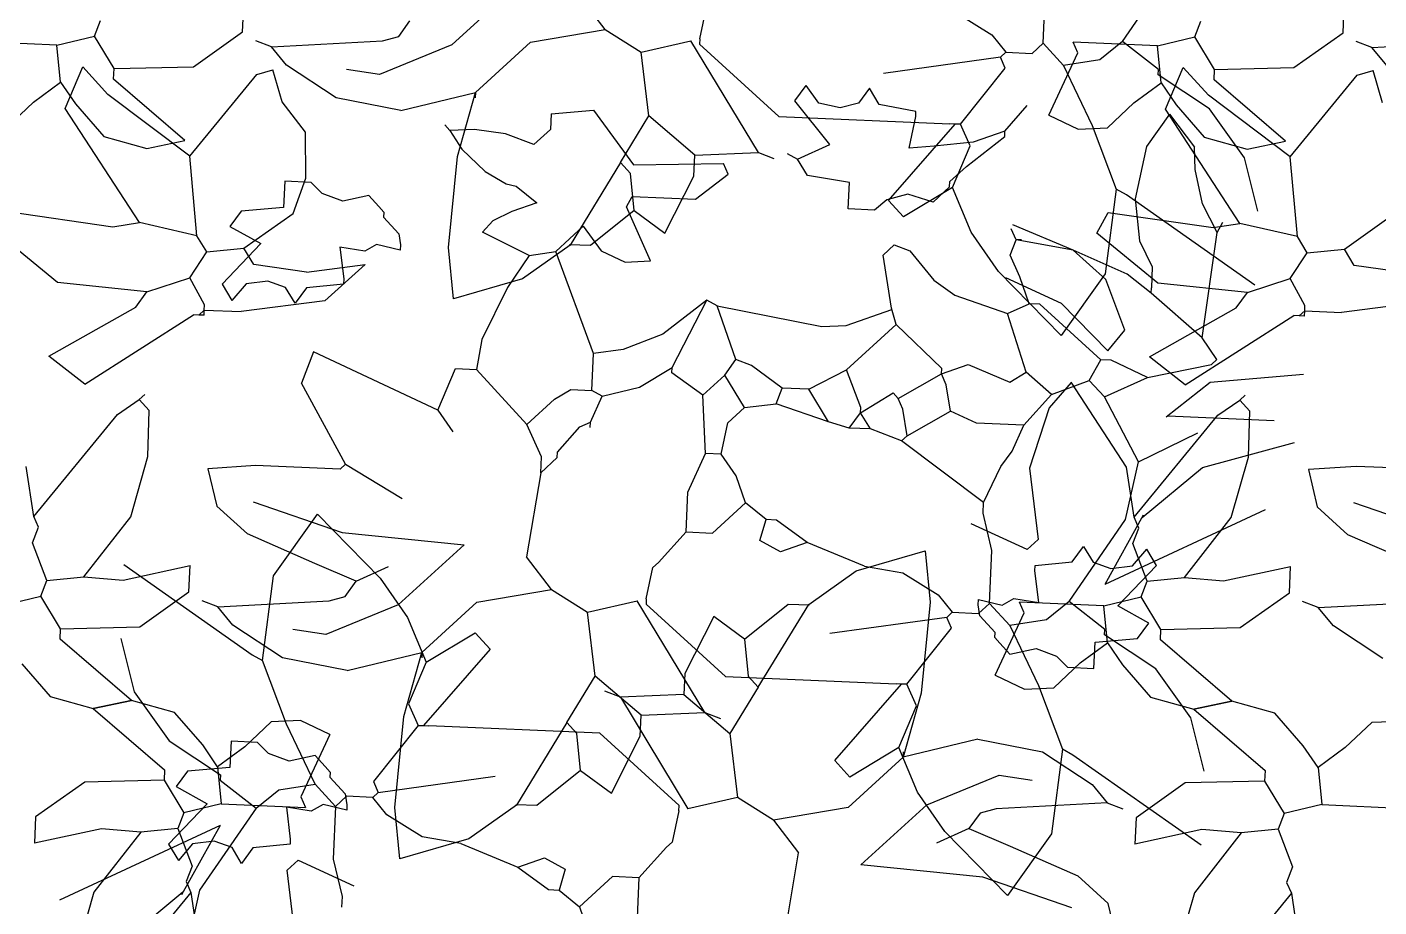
# Model space of a CAD drawing. Header units: inches. Extents: x 2960 to 8891, y 1487 to 4457.
# Drawn here: x 3115.9 to 3197.5, y 3558.9 to 3612 of the extents above; entities that cross this region are included whole.
import ezdxf

# ---------------------------------------------------------------- set-up
doc = ezdxf.new("R2010")
doc.units = ezdxf.units.IN
doc.header["$MEASUREMENT"] = 0
doc.layers.add('G-HEDGE', color=96, linetype='Continuous', lineweight=25)

msp = doc.modelspace()

# ---------------------------------------------------------------- linework, layer by layer
at = {"layer": 'G-HEDGE'}
for p, q in [((3182.014, 3611.142), (3185.423, 3616.101)), ((3145.49, 3614.57), (3141.5, 3610.935)), ((3150.763, 3611.866), (3149.253, 3613.847)), ((3177.221, 3611.032), (3177.36, 3614.218)), ((3128.869, 3611.719), (3128.938, 3613.311)), ((3156.484, 3611.298), (3156.886, 3613.196)), ((3171.974, 3612.87), (3174.115, 3611.548)), ((3195.325, 3611.672), (3195.394, 3613.265)), ((3119.919, 3611.47), (3120.28, 3612.412)), ((3138.296, 3611.452), (3138.974, 3612.38)), ((3146.261, 3611.105), (3150.763, 3611.866)), ((3150.763, 3611.866), (3152.938, 3610.495)), ((3186.375, 3611.424), (3186.736, 3612.366)), ((3117.661, 3610.93), (3112.564, 3611.152)), ((3117.661, 3610.93), (3119.919, 3611.47)), ((3121.111, 3609.503), (3119.919, 3611.47)), ((3125.904, 3609.613), (3128.869, 3611.719)), ((3130.608, 3610.83), (3129.666, 3611.19)), ((3130.608, 3610.83), (3137.326, 3611.176)), ((3137.326, 3611.176), (3138.296, 3611.452)), ((3142.936, 3608.058), (3146.261, 3611.105)), ((3152.938, 3610.495), (3155.937, 3611.174)), ((3160.016, 3604.44), (3155.937, 3611.174)), ((3156.484, 3611.298), (3156.47, 3610.979)), ((3174.115, 3611.548), (3174.963, 3610.492)), ((3179.311, 3610.455), (3179.02, 3611.106)), ((3184.118, 3610.883), (3179.02, 3611.106)), ((3182.014, 3611.142), (3180.646, 3610.035)), ((3184.175, 3609.452), (3182.014, 3611.142)), ((3184.118, 3610.883), (3186.375, 3611.424)), ((3187.567, 3609.456), (3186.375, 3611.424)), ((3192.36, 3609.566), (3195.325, 3611.672)), ((3197.064, 3610.783), (3196.122, 3611.143)), ((3197.064, 3610.783), (3203.782, 3611.129)), ((3117.882, 3608.686), (3117.661, 3610.93)), ((3131.526, 3609.72), (3130.608, 3610.83)), ((3141.5, 3610.935), (3137.136, 3609.152)), ((3153.408, 3606.644), (3152.938, 3610.495)), ((3156.47, 3610.979), (3161.26, 3606.62)), ((3174.631, 3610.187), (3174.963, 3610.492)), ((3174.963, 3610.492), (3176.556, 3610.423)), ((3176.556, 3610.423), (3177.221, 3611.032)), ((3178.44, 3609.702), (3177.221, 3611.032)), ((3177.551, 3606.701), (3179.311, 3610.455)), ((3184.339, 3608.64), (3184.118, 3610.883)), ((3197.982, 3609.673), (3197.064, 3610.783)), ((3118.149, 3607.106), (3119.216, 3609.613)), ((3120.738, 3607.95), (3119.216, 3609.613)), ((3121.083, 3608.866), (3121.111, 3609.503)), ((3121.111, 3609.503), (3125.904, 3609.613)), ((3129.73, 3609.155), (3130.699, 3609.431)), ((3131.252, 3607.492), (3130.699, 3609.431)), ((3134.518, 3607.747), (3131.526, 3609.72)), ((3137.136, 3609.152), (3135.136, 3609.443)), ((3174.631, 3610.187), (3167.565, 3609.218)), ((3172.219, 3606.143), (3174.921, 3609.536)), ((3174.921, 3609.536), (3174.631, 3610.187)), ((3180.646, 3610.035), (3178.44, 3609.702)), ((3178.44, 3609.702), (3180.179, 3606.063)), ((3184.161, 3609.134), (3184.175, 3609.452)), ((3184.605, 3607.059), (3185.672, 3609.566)), ((3187.195, 3607.904), (3185.672, 3609.566)), ((3187.539, 3608.819), (3187.567, 3609.456)), ((3187.567, 3609.456), (3192.36, 3609.566)), ((3116.235, 3607.482), (3117.882, 3608.686)), ((3117.882, 3608.686), (3118.783, 3607.371)), ((3125.39, 3605.167), (3121.083, 3608.866)), ((3125.684, 3604.223), (3129.73, 3609.155)), ((3182.691, 3607.435), (3184.339, 3608.64)), ((3187.264, 3607.083), (3184.161, 3609.134)), ((3184.339, 3608.64), (3185.239, 3607.324)), ((3191.846, 3605.12), (3187.539, 3608.819)), ((3192.14, 3604.176), (3196.186, 3609.108)), ((3196.186, 3609.108), (3197.155, 3609.385)), ((3197.709, 3607.445), (3197.155, 3609.385)), ((3125.684, 3604.223), (3120.738, 3607.95)), ((3138.42, 3606.977), (3142.936, 3608.058)), ((3141.84, 3604.202), (3142.936, 3608.058)), ((3142.936, 3608.058), (3142.922, 3607.739)), ((3162.22, 3607.561), (3162.898, 3608.489)), ((3163.659, 3607.413), (3162.898, 3608.489)), ((3166.721, 3608.322), (3166.059, 3607.422)), ((3167.317, 3607.339), (3166.721, 3608.322)), ((3192.14, 3604.176), (3187.195, 3607.904)), ((3114.643, 3605.977), (3116.235, 3607.482)), ((3122.636, 3600.207), (3118.149, 3607.106)), ((3118.783, 3607.371), (3120.481, 3605.415)), ((3132.665, 3605.661), (3131.252, 3607.492)), ((3138.42, 3606.977), (3134.518, 3607.747)), ((3147.501, 3606.784), (3150.064, 3606.991)), ((3150.064, 3606.991), (3152.475, 3603.694)), ((3164.338, 3604.914), (3162.22, 3607.561)), ((3164.956, 3607.128), (3163.659, 3607.413)), ((3166.059, 3607.422), (3164.956, 3607.128)), ((3169.533, 3606.923), (3167.317, 3607.339)), ((3174.908, 3605.731), (3176.252, 3607.268)), ((3181.099, 3605.93), (3182.691, 3607.435)), ((3189.092, 3600.16), (3184.605, 3607.059)), ((3185.239, 3607.324), (3186.938, 3605.368)), ((3189.369, 3604.118), (3187.264, 3607.083)), ((3147.501, 3606.784), (3147.46, 3605.828)), ((3151.69, 3603.846), (3153.408, 3606.644)), ((3156.179, 3604.288), (3153.408, 3606.644)), ((3161.26, 3606.62), (3171.583, 3606.17)), ((3167.869, 3601.544), (3171.901, 3606.156)), ((3169.118, 3604.706), (3169.519, 3606.604)), ((3169.519, 3606.604), (3169.533, 3606.923)), ((3171.901, 3606.156), (3171.583, 3606.17)), ((3172.219, 3606.143), (3171.901, 3606.156)), ((3177.551, 3606.701), (3179.336, 3605.853)), ((3184.848, 3606.751), (3183.449, 3604.805)), ((3184.848, 3606.751), (3186.358, 3604.77)), ((3120.481, 3605.415), (3123.088, 3604.687)), ((3132.691, 3602.896), (3132.665, 3605.661)), ((3141.393, 3605.773), (3141.088, 3606.106)), ((3142.874, 3605.83), (3141.392, 3605.773)), ((3141.392, 3605.773), (3142.119, 3604.635)), ((3144.739, 3605.565), (3142.874, 3605.83)), ((3146.462, 3604.914), (3144.739, 3605.565)), ((3147.46, 3605.828), (3146.462, 3604.914)), ((3172.801, 3604.841), (3172.219, 3606.143)), ((3172.581, 3603.597), (3174.894, 3605.412)), ((3174.908, 3605.731), (3172.991, 3605.064)), ((3174.894, 3605.412), (3174.908, 3605.731)), ((3179.336, 3605.853), (3181.099, 3605.93)), ((3180.179, 3606.063), (3181.625, 3602.221)), ((3186.938, 3605.368), (3189.544, 3604.641)), ((3123.088, 3604.687), (3125.39, 3605.167)), ((3142.119, 3604.635), (3143.526, 3603.283)), ((3162.385, 3604.042), (3164.338, 3604.914)), ((3170.635, 3604.823), (3169.118, 3604.706)), ((3172.991, 3605.064), (3170.635, 3604.823)), ((3171.734, 3602.333), (3172.801, 3604.841)), ((3183.449, 3604.805), (3182.766, 3601.635)), ((3186.388, 3603.42), (3186.358, 3604.77)), ((3189.544, 3604.641), (3191.846, 3605.12)), ((3126.112, 3599.416), (3125.684, 3604.223)), ((3141.306, 3598.697), (3141.84, 3604.202)), ((3151.69, 3603.846), (3148.642, 3598.838)), ((3152.3, 3603.18), (3151.69, 3603.846)), ((3152.475, 3603.694), (3157.904, 3603.776)), ((3156.123, 3603.014), (3156.179, 3604.288)), ((3156.179, 3604.288), (3160.016, 3604.44)), ((3158.196, 3603.125), (3157.904, 3603.776)), ((3160.016, 3604.44), (3160.958, 3604.08)), ((3161.762, 3604.389), (3162.385, 3604.042)), ((3162.981, 3603.058), (3162.385, 3604.042)), ((3190.186, 3600.89), (3189.369, 3604.118)), ((3192.568, 3599.37), (3192.14, 3604.176)), ((3131.917, 3600.76), (3132.691, 3602.896)), ((3143.526, 3603.283), (3144.784, 3602.553)), ((3152.521, 3600.937), (3152.3, 3603.18)), ((3154.377, 3599.578), (3156.123, 3603.014)), ((3156.215, 3601.615), (3158.196, 3603.125)), ((3165.515, 3602.629), (3162.981, 3603.058)), ((3171.583, 3602.683), (3172.581, 3603.597)), ((3186.843, 3601.343), (3186.388, 3603.42)), ((3131.414, 3602.704), (3131.344, 3601.111)), ((3133.007, 3602.635), (3131.414, 3602.704)), ((3133.679, 3601.962), (3133.007, 3602.635)), ((3144.784, 3602.553), (3145.395, 3602.406)), ((3145.395, 3602.406), (3146.629, 3601.395)), ((3165.446, 3601.036), (3165.515, 3602.629)), ((3171.734, 3602.333), (3168.784, 3600.547)), ((3171.236, 3602.061), (3171.569, 3602.365)), ((3171.569, 3602.365), (3171.583, 3602.683)), ((3172.863, 3599.625), (3171.734, 3602.333)), ((3181.625, 3602.221), (3180.962, 3597.122)), ((3182.248, 3601.875), (3181.625, 3602.221)), ((3134.914, 3601.508), (3133.679, 3601.962)), ((3136.484, 3601.844), (3134.914, 3601.508)), ((3137.093, 3601.179), (3136.484, 3601.844)), ((3146.629, 3601.395), (3145.121, 3600.88)), ((3152.044, 3601.159), (3152.391, 3601.782)), ((3152.391, 3601.782), (3156.215, 3601.615)), ((3167.767, 3601.578), (3167.039, 3600.966)), ((3169.037, 3601.923), (3167.767, 3601.578)), ((3168.784, 3600.547), (3167.869, 3601.544)), ((3170.572, 3601.451), (3169.037, 3601.923)), ((3171.236, 3602.061), (3170.572, 3601.451)), ((3189.99, 3596.431), (3182.248, 3601.875)), ((3182.766, 3601.635), (3183.037, 3599.11)), ((3187.729, 3599.603), (3186.843, 3601.343)), ((3114.684, 3600.872), (3121.029, 3599.958)), ((3128.782, 3600.904), (3128.103, 3599.976)), ((3131.344, 3601.111), (3128.782, 3600.904)), ((3128.952, 3598.655), (3131.917, 3600.76)), ((3137.093, 3601.179), (3137.399, 3600.847)), ((3137.399, 3600.847), (3137.385, 3600.529)), ((3137.385, 3600.529), (3138.299, 3599.531)), ((3145.121, 3600.88), (3143.983, 3600.315)), ((3152.521, 3600.937), (3149.874, 3598.817)), ((3153.499, 3597.903), (3152.044, 3601.159)), ((3152.521, 3600.937), (3154.377, 3599.578)), ((3167.039, 3600.966), (3165.446, 3601.036)), ((3180.448, 3599.579), (3181.14, 3600.825)), ((3181.14, 3600.825), (3187.485, 3599.911)), ((3195.408, 3598.608), (3198.373, 3600.713)), ((3117.69, 3596.592), (3113.992, 3599.626)), ((3121.029, 3599.958), (3122.636, 3600.207)), ((3126.112, 3599.416), (3122.636, 3600.207)), ((3128.103, 3599.976), (3129.973, 3598.936)), ((3143.983, 3600.315), (3143.359, 3599.622)), ((3146.171, 3598.223), (3143.359, 3599.622)), ((3147.778, 3598.472), (3149.441, 3599.996)), ((3149.441, 3599.996), (3150.529, 3598.494)), ((3174.518, 3597.249), (3172.863, 3599.625)), ((3175.58, 3599.175), (3175.289, 3599.826)), ((3179.032, 3598.542), (3175.393, 3600.065)), ((3187.485, 3599.911), (3189.092, 3600.16)), ((3187.729, 3599.603), (3188.075, 3600.226)), ((3192.568, 3599.37), (3189.092, 3600.16)), ((3126.708, 3598.433), (3126.112, 3599.416)), ((3129.973, 3598.936), (3127.632, 3596.484)), ((3136.964, 3598.892), (3136.254, 3598.479)), ((3138.392, 3598.55), (3136.964, 3598.892)), ((3138.299, 3599.531), (3138.406, 3598.869)), ((3138.406, 3598.869), (3138.392, 3598.55)), ((3148.642, 3598.838), (3145.768, 3596.814)), ((3149.874, 3598.817), (3148.6, 3598.873)), ((3167.559, 3598.248), (3168.224, 3598.858)), ((3168.224, 3598.858), (3169.166, 3598.497)), ((3175.22, 3598.233), (3175.58, 3599.175)), ((3175.898, 3599.161), (3175.58, 3599.175)), ((3179.032, 3598.542), (3175.58, 3599.175)), ((3184.146, 3596.545), (3180.448, 3599.579)), ((3183.037, 3599.11), (3183.808, 3597.539)), ((3186.814, 3593.259), (3187.729, 3599.603)), ((3193.164, 3598.386), (3192.568, 3599.37)), ((3125.683, 3596.882), (3126.708, 3598.433)), ((3126.708, 3598.433), (3128.952, 3598.655)), ((3129.548, 3597.671), (3128.952, 3598.655)), ((3134.752, 3598.728), (3134.987, 3596.803)), ((3136.254, 3598.479), (3134.752, 3598.728)), ((3141.612, 3595.613), (3141.306, 3598.697)), ((3146.171, 3598.223), (3144.862, 3596.284)), ((3146.171, 3598.223), (3147.778, 3598.472)), ((3150.063, 3592.307), (3147.778, 3598.472)), ((3150.529, 3598.494), (3151.965, 3597.817)), ((3168.057, 3595.034), (3167.559, 3598.248)), ((3169.166, 3598.497), (3170.61, 3596.738)), ((3175.801, 3596.931), (3175.22, 3598.233)), ((3181.007, 3596.767), (3179.032, 3598.542)), ((3182.295, 3597.086), (3179.032, 3598.542)), ((3192.139, 3596.835), (3193.164, 3598.386)), ((3193.164, 3598.386), (3195.408, 3598.608)), ((3196.004, 3597.624), (3195.408, 3598.608)), ((3132.72, 3597.213), (3129.548, 3597.671)), ((3132.72, 3597.213), (3136.274, 3597.672)), ((3136.274, 3597.672), (3133.833, 3595.475)), ((3151.965, 3597.817), (3153.499, 3597.903)), ((3178.308, 3593.399), (3174.518, 3597.249)), ((3183.808, 3597.539), (3183.753, 3596.265)), ((3199.176, 3597.166), (3196.004, 3597.624)), ((3123.092, 3596.037), (3117.69, 3596.592)), ((3123.092, 3596.037), (3125.683, 3596.882)), ((3126.569, 3595.247), (3125.683, 3596.882)), ((3127.632, 3596.484), (3128.227, 3595.501)), ((3129.079, 3596.507), (3128.227, 3595.501)), ((3130.395, 3596.678), (3129.079, 3596.507)), ((3131.469, 3596.288), (3130.395, 3596.678)), ((3134.973, 3596.483), (3132.729, 3596.262)), ((3134.987, 3596.803), (3134.973, 3596.483)), ((3145.768, 3596.814), (3141.612, 3595.613)), ((3170.61, 3596.738), (3171.879, 3595.826)), ((3174.935, 3596.893), (3178.306, 3595.349)), ((3176.369, 3595.31), (3175.801, 3596.931)), ((3180.962, 3597.122), (3178.308, 3593.399)), ((3182.139, 3593.705), (3181.007, 3596.767)), ((3183.739, 3595.946), (3182.295, 3597.086)), ((3189.548, 3595.991), (3184.146, 3596.545)), ((3189.548, 3595.991), (3192.139, 3596.835)), ((3193.025, 3595.2), (3192.139, 3596.835)), ((3122.414, 3595.109), (3123.092, 3596.037)), ((3132.05, 3595.334), (3131.469, 3596.288)), ((3132.729, 3596.262), (3132.05, 3595.334)), ((3144.862, 3596.284), (3143.319, 3593.157)), ((3171.879, 3595.826), (3175.067, 3594.729)), ((3183.739, 3595.946), (3183.753, 3596.265)), ((3186.814, 3593.259), (3183.739, 3595.946)), ((3188.87, 3595.062), (3189.548, 3595.991)), ((3117.176, 3592.145), (3122.414, 3595.109)), ((3126.223, 3594.623), (3126.555, 3594.929)), ((3126.541, 3594.609), (3126.555, 3594.929)), ((3126.555, 3594.929), (3126.569, 3595.247)), ((3126.555, 3594.929), (3128.785, 3594.831)), ((3133.833, 3595.475), (3128.785, 3594.831)), ((3156.907, 3595.521), (3154.239, 3593.48)), ((3154.814, 3591.461), (3156.907, 3595.521)), ((3157.529, 3595.174), (3156.907, 3595.521)), ((3157.529, 3595.174), (3163.86, 3593.94)), ((3158.665, 3591.932), (3157.529, 3595.174)), ((3165.31, 3593.999), (3168.079, 3594.963)), ((3168.335, 3594.065), (3168.057, 3595.034)), ((3175.067, 3594.729), (3176.369, 3595.31)), ((3176.188, 3591.168), (3175.067, 3594.729)), ((3177.006, 3595.282), (3176.369, 3595.31)), ((3180.691, 3591.93), (3177.006, 3595.282)), ((3178.306, 3595.349), (3181.127, 3592.473)), ((3183.633, 3592.098), (3188.87, 3595.062)), ((3192.679, 3594.577), (3193.011, 3594.882)), ((3192.997, 3594.563), (3193.011, 3594.882)), ((3193.011, 3594.882), (3193.025, 3595.2)), ((3193.011, 3594.882), (3195.241, 3594.785)), ((3200.289, 3595.428), (3195.241, 3594.785)), ((3119.338, 3590.455), (3125.904, 3594.637)), ((3126.223, 3594.623), (3125.904, 3594.637)), ((3126.541, 3594.609), (3126.223, 3594.623)), ((3163.86, 3593.94), (3165.31, 3593.999)), ((3165.342, 3591.322), (3168.335, 3594.065)), ((3171.091, 3591.39), (3168.335, 3594.065)), ((3185.794, 3590.408), (3192.36, 3594.59)), ((3192.679, 3594.577), (3192.36, 3594.59)), ((3192.997, 3594.563), (3192.679, 3594.577)), ((3143.319, 3593.157), (3142.997, 3591.339)), ((3154.239, 3593.48), (3151.852, 3592.539)), ((3181.127, 3592.473), (3182.139, 3593.705)), ((3187.714, 3591.942), (3186.814, 3593.259)), ((3133.149, 3592.406), (3132.428, 3590.522)), ((3140.656, 3588.887), (3133.149, 3592.406)), ((3149.966, 3590.077), (3150.063, 3592.307)), ((3151.852, 3592.539), (3150.063, 3592.307)), ((3119.338, 3590.455), (3117.176, 3592.145)), ((3152.847, 3590.271), (3154.814, 3591.461)), ((3154.8, 3591.143), (3154.814, 3591.461)), ((3157.986, 3591.004), (3158.665, 3591.932)), ((3159.607, 3591.572), (3158.665, 3591.932)), ((3161.463, 3590.214), (3159.607, 3591.572)), ((3171.077, 3591.072), (3172.697, 3591.639)), ((3172.697, 3591.639), (3175.205, 3590.572)), ((3179.998, 3590.683), (3180.691, 3591.93)), ((3181.327, 3591.902), (3180.691, 3591.93)), ((3183.517, 3590.849), (3181.327, 3591.902)), ((3183.517, 3590.849), (3187.382, 3591.638)), ((3185.794, 3590.408), (3183.633, 3592.098)), ((3187.382, 3591.638), (3187.714, 3591.942)), ((3140.656, 3588.887), (3141.723, 3591.394)), ((3141.723, 3591.394), (3142.997, 3591.339)), ((3146.045, 3588.013), (3142.997, 3591.339)), ((3156.657, 3589.786), (3154.8, 3591.143)), ((3156.657, 3589.786), (3157.986, 3591.004)), ((3159.177, 3589.037), (3157.986, 3591.004)), ((3163.056, 3590.144), (3165.342, 3591.322)), ((3166.201, 3589.05), (3165.342, 3591.322)), ((3168.458, 3589.59), (3171.077, 3591.072)), ((3171.077, 3591.072), (3171.091, 3591.39)), ((3171.368, 3590.421), (3171.077, 3591.072)), ((3175.205, 3590.572), (3176.188, 3591.168)), ((3177.726, 3589.825), (3176.188, 3591.168)), ((3177.726, 3589.825), (3179.998, 3590.683)), ((3180.912, 3589.686), (3179.998, 3590.683)), ((3180.912, 3589.686), (3183.517, 3590.849)), ((3192.934, 3591.035), (3187.299, 3590.546)), ((3122.627, 3589.529), (3122.959, 3589.833)), ((3135.087, 3585.618), (3132.428, 3590.522)), ((3147.707, 3589.537), (3148.691, 3590.133)), ((3148.691, 3590.133), (3149.966, 3590.077)), ((3150.588, 3589.73), (3149.966, 3590.077)), ((3150.588, 3589.73), (3152.847, 3590.271)), ((3161.102, 3589.272), (3161.463, 3590.214)), ((3163.056, 3590.144), (3161.463, 3590.214)), ((3164.247, 3588.177), (3163.056, 3590.144)), ((3166.187, 3588.731), (3168.154, 3589.922)), ((3168.154, 3589.922), (3168.458, 3589.59)), ((3171.616, 3588.814), (3171.368, 3590.421)), ((3176.049, 3587.982), (3177.726, 3589.825)), ((3178.915, 3590.563), (3177.571, 3589.026)), ((3182.254, 3585.439), (3178.915, 3590.564)), ((3187.299, 3590.546), (3184.635, 3588.457)), ((3121.311, 3588.629), (3122.627, 3589.529)), ((3123.236, 3588.863), (3122.627, 3589.529)), ((3146.045, 3588.013), (3147.707, 3589.537)), ((3149.882, 3588.166), (3150.588, 3589.73)), ((3156.822, 3586.267), (3156.657, 3589.786)), ((3158.179, 3588.123), (3159.177, 3589.037)), ((3159.177, 3589.037), (3161.102, 3589.272)), ((3164.247, 3588.177), (3161.102, 3589.272)), ((3166.187, 3588.731), (3166.201, 3589.05)), ((3168.749, 3588.939), (3168.458, 3589.59)), ((3177.571, 3589.026), (3176.388, 3585.388)), ((3182.975, 3585.765), (3180.912, 3589.686)), ((3187.767, 3588.582), (3189.083, 3589.482)), ((3189.083, 3589.482), (3189.415, 3589.786)), ((3189.693, 3588.817), (3189.083, 3589.482)), ((3116.254, 3582.464), (3121.311, 3588.629)), ((3123.153, 3586.087), (3123.236, 3588.863)), ((3140.656, 3588.887), (3141.557, 3587.571)), ((3165.508, 3587.803), (3166.187, 3588.731)), ((3166.782, 3587.748), (3166.187, 3588.731)), ((3168.999, 3587.332), (3168.749, 3588.939)), ((3168.999, 3587.332), (3171.616, 3588.814)), ((3173.182, 3588.107), (3171.616, 3588.814)), ((3182.71, 3582.418), (3187.767, 3588.582)), ((3184.74, 3588.547), (3191.174, 3588.266)), ((3189.609, 3586.04), (3189.693, 3588.817)), ((3146.918, 3586.06), (3146.045, 3588.013)), ((3147.887, 3586.337), (3149.231, 3587.874)), ((3149.231, 3587.874), (3149.882, 3588.166)), ((3149.868, 3587.846), (3149.882, 3588.166)), ((3157.778, 3586.225), (3158.179, 3588.123)), ((3165.508, 3587.803), (3164.247, 3588.177)), ((3166.782, 3587.748), (3165.508, 3587.803)), ((3168.666, 3587.027), (3166.782, 3587.748)), ((3176.049, 3587.982), (3173.182, 3588.107)), ((3175.342, 3586.417), (3176.049, 3587.982)), ((3182.975, 3585.765), (3186.564, 3587.524)), ((3168.666, 3587.027), (3168.999, 3587.332)), ((3173.611, 3583.301), (3168.666, 3587.027)), ((3186.842, 3585.42), (3192.393, 3586.936)), ((3122.115, 3582.447), (3123.153, 3586.087)), ((3146.876, 3585.104), (3146.918, 3586.06)), ((3146.876, 3585.104), (3147.874, 3586.018)), ((3147.874, 3586.018), (3147.887, 3586.337)), ((3155.757, 3583.923), (3156.822, 3586.267)), ((3157.778, 3586.225), (3156.822, 3586.267)), ((3158.678, 3584.909), (3157.778, 3586.225)), ((3174.664, 3585.489), (3175.342, 3586.417)), ((3182.186, 3582.288), (3182.975, 3585.765)), ((3188.571, 3582.4), (3189.609, 3586.04)), ((3116.254, 3582.465), (3115.798, 3585.486)), ((3129.657, 3585.536), (3126.776, 3585.343)), ((3126.776, 3585.343), (3127.315, 3583.084)), ((3134.755, 3585.314), (3129.657, 3585.536)), ((3135.087, 3585.618), (3134.755, 3585.314)), ((3135.087, 3585.618), (3138.509, 3583.554)), ((3146.876, 3585.104), (3146.016, 3580.034)), ((3173.611, 3583.301), (3174.664, 3585.489)), ((3176.388, 3585.388), (3176.906, 3581.074)), ((3182.71, 3582.418), (3182.254, 3585.439)), ((3183.201, 3582.393), (3186.842, 3585.42)), ((3196.114, 3585.489), (3193.232, 3585.296)), ((3193.232, 3585.296), (3193.771, 3583.037)), ((3201.211, 3585.267), (3196.114, 3585.489)), ((3159.246, 3583.288), (3158.678, 3584.909)), ((3129.508, 3583.354), (3134.882, 3581.487)), ((3155.658, 3581.529), (3155.757, 3583.923)), ((3157.251, 3581.46), (3159.246, 3583.288)), ((3160.479, 3582.277), (3159.246, 3583.288)), ((3173.583, 3582.663), (3173.611, 3583.301)), ((3195.965, 3583.307), (3201.338, 3581.44)), ((3129.158, 3581.408), (3127.315, 3583.084)), ((3130.735, 3578.873), (3133.39, 3582.596)), ((3133.39, 3582.596), (3137.18, 3578.745)), ((3174.123, 3580.405), (3173.583, 3582.663)), ((3190.619, 3582.863), (3180.931, 3578.351)), ((3183.264, 3582.545), (3180.931, 3578.351)), ((3195.614, 3581.362), (3193.771, 3583.037)), ((3116.185, 3580.871), (3116.544, 3581.813)), ((3116.544, 3581.813), (3116.254, 3582.464)), ((3119.287, 3578.821), (3122.115, 3582.447)), ((3160.105, 3581.017), (3160.479, 3582.277)), ((3161.116, 3582.249), (3160.479, 3582.277)), ((3162.972, 3580.892), (3161.116, 3582.249)), ((3176.24, 3580.465), (3172.869, 3582.01)), ((3178.777, 3577.33), (3182.186, 3582.288)), ((3182.641, 3580.824), (3183.001, 3581.766)), ((3183.001, 3581.766), (3182.71, 3582.418)), ((3185.743, 3578.774), (3188.571, 3582.4)), ((3117.043, 3578.6), (3116.185, 3580.871)), ((3133.231, 3579.634), (3129.158, 3581.408)), ((3134.882, 3581.487), (3142.253, 3580.758)), ((3153.981, 3579.687), (3155.658, 3581.529)), ((3155.658, 3581.529), (3157.251, 3581.46)), ((3161.351, 3580.324), (3160.105, 3581.017)), ((3162.972, 3580.892), (3161.351, 3580.324)), ((3166.421, 3579.464), (3162.972, 3580.892)), ((3176.24, 3580.466), (3176.906, 3581.074)), ((3199.687, 3579.588), (3195.614, 3581.362)), ((3142.253, 3580.758), (3138.263, 3577.122)), ((3147.526, 3578.053), (3146.016, 3580.034)), ((3165.929, 3579.181), (3170.086, 3580.382)), ((3170.086, 3580.382), (3170.391, 3577.297)), ((3173.984, 3577.219), (3174.123, 3580.405)), ((3178.968, 3579.733), (3179.647, 3580.661)), ((3179.647, 3580.661), (3180.229, 3579.707)), ((3182.619, 3579.488), (3183.471, 3580.494)), ((3183.499, 3578.553), (3182.641, 3580.824)), ((3184.065, 3579.51), (3183.471, 3580.494)), ((3121.655, 3578.628), (3125.701, 3579.499)), ((3121.707, 3579.564), (3129.449, 3574.12)), ((3125.632, 3577.906), (3125.701, 3579.499)), ((3135.737, 3578.567), (3133.231, 3579.634)), ((3135.737, 3578.567), (3137.69, 3579.44)), ((3153.247, 3577.485), (3153.649, 3579.383)), ((3153.649, 3579.383), (3153.981, 3579.687)), ((3166.421, 3579.464), (3168.737, 3579.057)), ((3176.71, 3579.192), (3176.724, 3579.512)), ((3176.724, 3579.512), (3178.968, 3579.733)), ((3180.229, 3579.707), (3181.302, 3579.317)), ((3181.302, 3579.317), (3182.619, 3579.488)), ((3181.724, 3577.059), (3184.065, 3579.51)), ((3188.111, 3578.581), (3192.157, 3579.452)), ((3192.088, 3577.859), (3192.157, 3579.452)), ((3116.682, 3577.658), (3117.043, 3578.6)), ((3117.043, 3578.6), (3119.287, 3578.821)), ((3119.287, 3578.82), (3121.655, 3578.628)), ((3130.073, 3573.774), (3130.735, 3578.873)), ((3135.059, 3577.639), (3135.737, 3578.567)), ((3137.18, 3578.745), (3138.835, 3576.37)), ((3163.056, 3577.157), (3165.929, 3579.181)), ((3168.737, 3579.057), (3170.878, 3577.736)), ((3176.945, 3577.267), (3176.71, 3579.192)), ((3183.138, 3577.611), (3183.499, 3578.553)), ((3183.499, 3578.553), (3185.743, 3578.774)), ((3185.743, 3578.774), (3188.111, 3578.581)), ((3114.424, 3577.117), (3116.682, 3577.658)), ((3117.874, 3575.69), (3116.682, 3577.658)), ((3122.667, 3575.8), (3125.632, 3577.906)), ((3134.089, 3577.363), (3135.059, 3577.639)), ((3143.024, 3577.292), (3147.526, 3578.053)), ((3147.526, 3578.053), (3149.701, 3576.682)), ((3170.878, 3577.736), (3171.726, 3576.679)), ((3180.881, 3577.071), (3183.138, 3577.611)), ((3184.33, 3575.644), (3183.138, 3577.611)), ((3189.123, 3575.754), (3192.088, 3577.859)), ((3127.371, 3577.017), (3126.429, 3577.377)), ((3127.371, 3577.017), (3134.089, 3577.363)), ((3128.289, 3575.907), (3127.371, 3577.017)), ((3138.263, 3577.122), (3133.899, 3575.339)), ((3139.699, 3574.245), (3143.024, 3577.292)), ((3149.701, 3576.682), (3152.7, 3577.361)), ((3156.779, 3570.628), (3152.7, 3577.361)), ((3153.247, 3577.485), (3153.233, 3577.166)), ((3153.233, 3577.166), (3158.023, 3572.808)), ((3159.177, 3575.058), (3161.823, 3577.178)), ((3160.007, 3572.149), (3163.056, 3577.157)), ((3161.823, 3577.178), (3163.097, 3577.122)), ((3170.391, 3577.297), (3169.858, 3571.792)), ((3173.292, 3577.126), (3173.305, 3577.445)), ((3173.399, 3576.464), (3173.292, 3577.126)), ((3173.305, 3577.445), (3174.733, 3577.103)), ((3173.319, 3576.61), (3173.984, 3577.219)), ((3175.203, 3575.889), (3173.984, 3577.219)), ((3174.733, 3577.103), (3175.444, 3577.516)), ((3175.444, 3577.516), (3176.945, 3577.267)), ((3176.074, 3576.642), (3175.783, 3577.293)), ((3180.881, 3577.071), (3175.783, 3577.293)), ((3178.777, 3577.33), (3177.409, 3576.222)), ((3180.938, 3575.639), (3178.777, 3577.33)), ((3181.102, 3574.827), (3180.881, 3577.071)), ((3183.594, 3576.019), (3181.724, 3577.059)), ((3193.827, 3576.97), (3192.885, 3577.33)), ((3193.827, 3576.97), (3200.545, 3577.316)), ((3194.745, 3575.86), (3193.827, 3576.97)), ((3138.835, 3576.37), (3139.963, 3573.662)), ((3150.171, 3572.831), (3149.701, 3576.682)), ((3157.321, 3576.417), (3155.574, 3572.981)), ((3159.177, 3575.058), (3157.321, 3576.417)), ((3171.394, 3576.374), (3164.328, 3575.405)), ((3171.394, 3576.374), (3171.726, 3576.679)), ((3171.684, 3575.724), (3171.394, 3576.374)), ((3171.726, 3576.679), (3173.319, 3576.61)), ((3174.313, 3575.466), (3173.399, 3576.464)), ((3174.314, 3572.888), (3176.074, 3576.642)), ((3177.409, 3576.222), (3175.203, 3575.889)), ((3182.915, 3575.091), (3183.594, 3576.019)), ((3117.846, 3575.053), (3117.874, 3575.69)), ((3117.874, 3575.69), (3122.667, 3575.8)), ((3131.281, 3573.934), (3128.289, 3575.907)), ((3133.899, 3575.339), (3131.899, 3575.63)), ((3139.963, 3573.662), (3142.914, 3575.448)), ((3142.914, 3575.448), (3143.828, 3574.451)), ((3168.982, 3572.33), (3171.684, 3575.724)), ((3174.299, 3575.148), (3174.313, 3575.466)), ((3174.604, 3574.816), (3174.299, 3575.148)), ((3175.203, 3575.889), (3176.942, 3572.25)), ((3180.924, 3575.321), (3180.938, 3575.639)), ((3184.027, 3573.27), (3180.924, 3575.321)), ((3184.302, 3575.006), (3184.33, 3575.644)), ((3184.33, 3575.644), (3189.123, 3575.754)), ((3197.738, 3573.887), (3194.745, 3575.86)), ((3122.153, 3571.354), (3117.846, 3575.053)), ((3121.512, 3575.105), (3122.329, 3571.877)), ((3143.828, 3574.451), (3139.796, 3569.838)), ((3159.177, 3575.058), (3159.398, 3572.814)), ((3174.604, 3574.816), (3175.213, 3574.151)), ((3175.213, 3574.151), (3176.784, 3574.487)), ((3176.784, 3574.487), (3178.018, 3574.033)), ((3179.454, 3573.622), (3181.102, 3574.827)), ((3180.284, 3573.291), (3180.353, 3574.884)), ((3180.353, 3574.884), (3182.915, 3575.091)), ((3181.102, 3574.827), (3182.002, 3573.511)), ((3188.609, 3571.308), (3184.302, 3575.006)), ((3115.546, 3573.558), (3117.244, 3571.602)), ((3129.449, 3574.12), (3130.073, 3573.774)), ((3131.518, 3569.932), (3130.073, 3573.774)), ((3135.183, 3573.165), (3131.281, 3573.934)), ((3135.183, 3573.165), (3139.699, 3574.245)), ((3138.603, 3570.39), (3139.699, 3574.245)), ((3139.963, 3573.662), (3138.896, 3571.154)), ((3139.699, 3574.245), (3139.685, 3573.926)), ((3177.862, 3572.117), (3179.454, 3573.622)), ((3178.018, 3574.033), (3178.69, 3573.36)), ((3182.002, 3573.511), (3183.701, 3571.556)), ((3148.453, 3570.033), (3150.171, 3572.831)), ((3152.942, 3570.475), (3150.171, 3572.831)), ((3155.574, 3572.981), (3155.519, 3571.707)), ((3158.023, 3572.808), (3168.346, 3572.357)), ((3159.398, 3572.814), (3160.007, 3572.149)), ((3174.314, 3572.888), (3176.099, 3572.041)), ((3178.69, 3573.36), (3180.284, 3573.291)), ((3186.132, 3570.305), (3184.027, 3573.27)), ((3122.329, 3571.877), (3124.434, 3568.912)), ((3151.682, 3571.554), (3150.74, 3571.915)), ((3160.007, 3572.149), (3158.289, 3569.351)), ((3164.633, 3567.731), (3168.664, 3572.344)), ((3168.664, 3572.344), (3168.346, 3572.357)), ((3168.982, 3572.33), (3168.664, 3572.344)), ((3169.564, 3571.028), (3168.982, 3572.33)), ((3176.099, 3572.041), (3177.862, 3572.117)), ((3176.942, 3572.25), (3178.388, 3568.408)), ((3117.244, 3571.602), (3119.851, 3570.874)), ((3122.153, 3571.354), (3119.851, 3570.874)), ((3119.851, 3570.874), (3122.153, 3571.354)), ((3124.76, 3570.626), (3122.153, 3571.354)), ((3138.896, 3571.154), (3139.478, 3569.852)), ((3155.519, 3571.707), (3151.682, 3571.554)), ((3151.682, 3571.554), (3155.761, 3564.821)), ((3155.519, 3571.707), (3158.289, 3569.351)), ((3169.858, 3571.792), (3168.761, 3567.937)), ((3183.701, 3571.556), (3186.307, 3570.828)), ((3188.609, 3571.308), (3186.307, 3570.828)), ((3186.307, 3570.828), (3188.609, 3571.308)), ((3191.216, 3570.58), (3188.609, 3571.308)), ((3119.851, 3570.874), (3124.158, 3567.176)), ((3126.459, 3568.671), (3124.76, 3570.626)), ((3138.07, 3564.885), (3138.603, 3570.39)), ((3152.886, 3569.201), (3152.942, 3570.475)), ((3152.942, 3570.475), (3156.779, 3570.628)), ((3156.779, 3570.628), (3157.721, 3570.267)), ((3168.497, 3568.52), (3169.564, 3571.028)), ((3186.949, 3567.077), (3186.132, 3570.305)), ((3186.307, 3570.828), (3190.614, 3567.129)), ((3192.915, 3568.624), (3191.216, 3570.58)), ((3130.599, 3570.065), (3129.007, 3568.56)), ((3132.361, 3570.141), (3130.599, 3570.065)), ((3133.257, 3566.293), (3131.518, 3569.932)), ((3134.147, 3569.294), (3132.361, 3570.141)), ((3139.478, 3569.852), (3136.776, 3566.459)), ((3139.478, 3569.852), (3139.796, 3569.838)), ((3139.796, 3569.838), (3140.115, 3569.825)), ((3150.437, 3569.375), (3140.115, 3569.825)), ((3148.453, 3570.033), (3145.405, 3565.025)), ((3149.063, 3569.368), (3148.453, 3570.033)), ((3197.055, 3570.018), (3195.463, 3568.513)), ((3198.817, 3570.095), (3197.055, 3570.018)), ((3124.434, 3568.912), (3127.536, 3566.861)), ((3127.359, 3567.355), (3126.459, 3568.671)), ((3128.177, 3568.891), (3128.107, 3567.298)), ((3129.77, 3568.822), (3128.177, 3568.891)), ((3130.442, 3568.149), (3129.77, 3568.822)), ((3134.147, 3569.294), (3132.387, 3565.54)), ((3149.284, 3567.124), (3149.063, 3569.368)), ((3155.227, 3565.016), (3150.437, 3569.375)), ((3151.14, 3565.765), (3152.886, 3569.201)), ((3158.289, 3569.351), (3158.76, 3565.5)), ((3173.278, 3569.017), (3168.761, 3567.937)), ((3173.278, 3569.017), (3177.179, 3568.248)), ((3193.815, 3567.309), (3192.915, 3568.624)), ((3129.007, 3568.56), (3127.359, 3567.355)), ((3131.677, 3567.695), (3130.442, 3568.149)), ((3133.247, 3568.031), (3131.677, 3567.695)), ((3133.856, 3567.366), (3133.247, 3568.031)), ((3168.761, 3567.937), (3165.437, 3564.89)), ((3168.497, 3568.52), (3165.547, 3566.734)), ((3169.626, 3565.812), (3168.497, 3568.52)), ((3168.761, 3567.937), (3168.775, 3568.256)), ((3177.179, 3568.248), (3180.171, 3566.275)), ((3178.388, 3568.408), (3177.725, 3563.309)), ((3179.012, 3568.062), (3178.388, 3568.408)), ((3186.753, 3562.618), (3179.012, 3568.062)), ((3195.463, 3568.513), (3193.815, 3567.309)), ((3124.158, 3567.176), (3124.13, 3566.538)), ((3125.545, 3567.091), (3124.866, 3566.163)), ((3128.107, 3567.298), (3125.545, 3567.091)), ((3127.359, 3567.355), (3127.58, 3565.111)), ((3133.856, 3567.366), (3134.162, 3567.034)), ((3134.162, 3567.034), (3134.148, 3566.716)), ((3149.284, 3567.124), (3146.637, 3565.004)), ((3149.284, 3567.124), (3151.14, 3565.765)), ((3165.547, 3566.734), (3164.633, 3567.731)), ((3190.614, 3567.129), (3190.587, 3566.492)), ((3193.815, 3567.309), (3194.036, 3565.065)), ((3119.338, 3566.428), (3116.373, 3564.323)), ((3124.13, 3566.538), (3119.338, 3566.428)), ((3124.13, 3566.538), (3125.322, 3564.571)), ((3124.866, 3566.163), (3126.736, 3565.124)), ((3127.536, 3566.861), (3127.522, 3566.543)), ((3127.522, 3566.543), (3129.684, 3564.852)), ((3131.052, 3565.96), (3133.257, 3566.293)), ((3133.257, 3566.293), (3134.477, 3564.963)), ((3134.148, 3566.716), (3135.062, 3565.718)), ((3136.776, 3566.459), (3137.067, 3565.808)), ((3137.067, 3565.808), (3144.132, 3566.777)), ((3170.197, 3565.06), (3174.561, 3566.843)), ((3174.561, 3566.843), (3176.561, 3566.552)), ((3180.171, 3566.275), (3181.09, 3565.165)), ((3185.794, 3566.382), (3182.829, 3564.276)), ((3190.587, 3566.492), (3185.794, 3566.382)), ((3190.587, 3566.492), (3191.778, 3564.524)), ((3129.684, 3564.852), (3131.052, 3565.96)), ((3132.387, 3565.54), (3132.677, 3564.889)), ((3135.141, 3565.572), (3134.477, 3564.963)), ((3135.062, 3565.718), (3135.169, 3565.056)), ((3136.734, 3565.503), (3135.141, 3565.572)), ((3137.067, 3565.808), (3136.734, 3565.503)), ((3137.582, 3564.446), (3136.734, 3565.503)), ((3158.76, 3565.5), (3155.761, 3564.821)), ((3160.934, 3564.129), (3158.76, 3565.5)), ((3171.281, 3563.437), (3169.626, 3565.812)), ((3126.736, 3565.124), (3124.395, 3562.672)), ((3125.322, 3564.571), (3124.961, 3563.629)), ((3127.58, 3565.111), (3125.322, 3564.571)), ((3129.684, 3564.852), (3126.275, 3559.894)), ((3127.58, 3565.111), (3132.677, 3564.889)), ((3131.515, 3564.915), (3131.75, 3562.99)), ((3133.017, 3564.666), (3131.515, 3564.915)), ((3133.727, 3565.079), (3133.017, 3564.666)), ((3135.155, 3564.737), (3133.727, 3565.079)), ((3134.477, 3564.963), (3134.338, 3561.777)), ((3135.169, 3565.056), (3135.155, 3564.737)), ((3138.375, 3561.8), (3138.07, 3564.885)), ((3145.405, 3565.025), (3142.532, 3563.001)), ((3146.637, 3565.004), (3145.363, 3565.06)), ((3155.213, 3564.697), (3154.812, 3562.799)), ((3155.213, 3564.697), (3155.227, 3565.016)), ((3165.437, 3564.89), (3160.934, 3564.129)), ((3166.208, 3561.425), (3170.197, 3565.06)), ((3173.402, 3564.543), (3172.723, 3563.615)), ((3174.371, 3564.819), (3173.402, 3564.543)), ((3181.09, 3565.165), (3174.371, 3564.819)), ((3181.09, 3565.165), (3182.032, 3564.805)), ((3191.778, 3564.524), (3191.417, 3563.583)), ((3194.036, 3565.065), (3191.778, 3564.524)), ((3194.036, 3565.065), (3199.133, 3564.842)), ((3116.373, 3564.323), (3116.303, 3562.73)), ((3117.842, 3559.319), (3127.529, 3563.831)), ((3125.197, 3559.637), (3127.529, 3563.831)), ((3139.723, 3563.125), (3137.582, 3564.446)), ((3160.934, 3564.129), (3162.444, 3562.148)), ((3182.829, 3564.276), (3182.76, 3562.683)), ((3120.349, 3563.601), (3116.303, 3562.73)), ((3122.717, 3563.408), (3119.89, 3559.782)), ((3122.717, 3563.408), (3120.349, 3563.601)), ((3124.961, 3563.629), (3122.717, 3563.408)), ((3124.961, 3563.629), (3125.82, 3561.358)), ((3131.75, 3562.99), (3131.736, 3562.67)), ((3142.532, 3563.001), (3138.375, 3561.8)), ((3142.04, 3562.718), (3139.723, 3563.125)), ((3172.723, 3563.615), (3170.77, 3562.742)), ((3175.071, 3559.586), (3171.281, 3563.437)), ((3172.723, 3563.615), (3175.23, 3562.548)), ((3177.725, 3563.309), (3175.071, 3559.586)), ((3186.805, 3563.555), (3182.76, 3562.683)), ((3189.173, 3563.361), (3186.346, 3559.735)), ((3189.173, 3563.362), (3186.805, 3563.555)), ((3191.417, 3563.583), (3189.174, 3563.361)), ((3191.417, 3563.583), (3192.276, 3561.311)), ((3124.395, 3562.672), (3124.99, 3561.688)), ((3125.842, 3562.694), (3124.99, 3561.688)), ((3127.158, 3562.865), (3125.842, 3562.694)), ((3128.232, 3562.475), (3127.158, 3562.865)), ((3128.813, 3561.521), (3128.232, 3562.475)), ((3129.492, 3562.449), (3128.813, 3561.521)), ((3131.736, 3562.67), (3129.492, 3562.449)), ((3142.04, 3562.718), (3145.488, 3561.29)), ((3154.479, 3562.495), (3152.803, 3560.653)), ((3154.812, 3562.799), (3154.479, 3562.495)), ((3161.585, 3557.078), (3162.444, 3562.148)), ((3175.23, 3562.548), (3179.303, 3560.774)), ((3125.82, 3561.358), (3125.46, 3560.416)), ((3132.22, 3561.716), (3131.555, 3561.108)), ((3132.22, 3561.717), (3135.591, 3560.173)), ((3134.338, 3561.777), (3134.877, 3559.519)), ((3145.488, 3561.29), (3147.11, 3561.859)), ((3145.488, 3561.29), (3147.344, 3559.933)), ((3147.11, 3561.859), (3148.356, 3561.165)), ((3173.579, 3560.695), (3166.208, 3561.425)), ((3192.276, 3561.311), (3191.916, 3560.369)), ((3132.072, 3556.794), (3131.555, 3561.108)), ((3148.356, 3561.165), (3147.982, 3559.905)), ((3151.209, 3560.722), (3149.214, 3558.894)), ((3152.803, 3560.653), (3151.209, 3560.722)), ((3152.803, 3560.653), (3152.704, 3558.259)), ((3178.952, 3558.828), (3173.579, 3560.695)), ((3179.303, 3560.774), (3181.145, 3559.098)), ((3119.89, 3559.782), (3118.851, 3556.142)), ((3125.75, 3559.764), (3120.694, 3553.6)), ((3125.259, 3559.789), (3121.619, 3556.762)), ((3125.46, 3560.416), (3125.75, 3559.764)), ((3126.275, 3559.894), (3125.485, 3556.417)), ((3125.751, 3559.764), (3126.207, 3556.743)), ((3147.344, 3559.933), (3147.982, 3559.905)), ((3147.982, 3559.905), (3149.214, 3558.894)), ((3186.346, 3559.735), (3185.308, 3556.095)), ((3192.207, 3559.718), (3187.15, 3553.553)), ((3191.916, 3560.369), (3192.207, 3559.718)), ((3192.207, 3559.717), (3192.663, 3556.696)), ((3134.877, 3559.519), (3134.849, 3558.881)), ((3149.214, 3558.894), (3149.782, 3557.273)), ((3181.684, 3556.839), (3181.145, 3559.098))]:
    msp.add_line(p, q, dxfattribs=at)
for centre, start, end in [((3161.26, 3606.62), 227.3475, 267.15048), ((3158.023, 3572.808), 227.3475, 267.15048), ((3150.437, 3569.374), 47.3475, 87.15048)]:
    msp.add_arc(centre, 0.0000399, start, end, dxfattribs=at)

doc.saveas('drawing.dxf')
